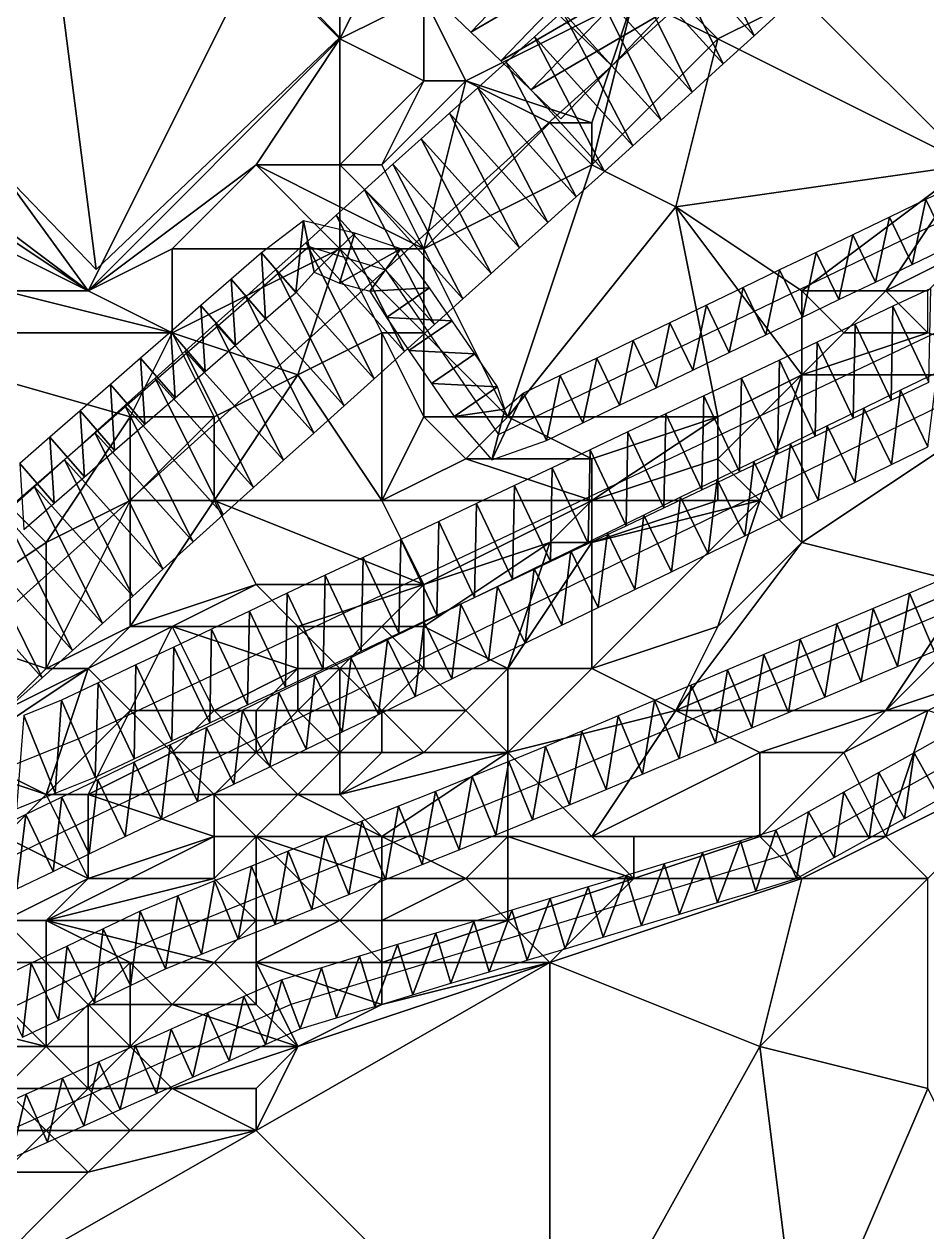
# Model space of a CAD drawing. Header units: metres. Extents: x -1103 to 901, y -902 to 905.
# Drawn here: x -387 to -344, y 21.2 to 78.7 of the extents above; entities that cross this region are included whole.
import ezdxf

# ---------------------------------------------------------------- set-up
doc = ezdxf.new("R2010")
doc.units = ezdxf.units.M
for name, color, linetype in [('OSM_BUILDING_FOOTPRINTS', 7, 'CONTINUOUS'), ('OSM_BUILDING_ROOFS', 1, 'CONTINUOUS'), ('OSM_BUILDING_WALLS', 8, 'CONTINUOUS'), ('OSM_PATH_AXES', 30, 'CONTINUOUS'), ('OSM_PATH_SURFACE', 30, 'CONTINUOUS'), ('OSM_ROAD_AXES', 2, 'CONTINUOUS'), ('OSM_ROAD_SURFACE', 9, 'CONTINUOUS'), ('OSM_TERRAIN', 3, 'CONTINUOUS'), ('OSM_WATER_SURFACE', 5, 'CONTINUOUS')]:
    doc.layers.add(name, color=color, linetype=linetype)

msp = doc.modelspace()

# ---------------------------------------------------------------- linework, layer by layer
at = {"layer": 'OSM_BUILDING_FOOTPRINTS'}
msp.add_polyline3d([(-398.642, 82.598, 15.749), (-387.036, 93.646, 15.749), (-372.002, 78.064, 15.749), (-383.609, 67.016, 15.749), (-398.642, 82.598, 15.749)], close=True, dxfattribs=at)
at = {"layer": 'OSM_BUILDING_ROOFS'}
for points in [[(-387.036, 93.646, 52.949), (-398.642, 82.598, 52.949), (-383.609, 67.016, 52.949)], [(-387.036, 93.646, 52.949), (-383.609, 67.016, 52.949), (-372.002, 78.064, 52.949)]]:
    msp.add_3dface(points, dxfattribs=at)
at = {"layer": 'OSM_BUILDING_WALLS'}
for points in [[(-372.002, 78.064, 15.749), (-387.036, 93.646, 15.749), (-387.036, 93.646, 52.949)], [(-372.002, 78.064, 15.749), (-387.036, 93.646, 52.949), (-372.002, 78.064, 52.949)], [(-398.642, 82.598, 15.749), (-383.609, 67.016, 15.749), (-383.609, 67.016, 52.949)], [(-398.642, 82.598, 15.749), (-383.609, 67.016, 52.949), (-398.642, 82.598, 52.949)], [(-383.609, 67.016, 15.749), (-372.002, 78.064, 15.749), (-372.002, 78.064, 52.949)], [(-383.609, 67.016, 15.749), (-372.002, 78.064, 52.949), (-383.609, 67.016, 52.949)]]:
    msp.add_3dface(points, dxfattribs=at)
at = {"layer": 'OSM_PATH_AXES'}
for points in [[(143.257, 186.653, 12.843), (122.354, 186.952, 13.89), (84.705, 186.211, 15.717), (44.536, 182.086, 15.402), (18.515, 175.528, 11.884), (-4.09, 169.722, 9.372), (-37.45, 160.588, 9.181), (-72.435, 150.867, 11.8), (-113.787, 139.675, 12.889), (-137.365, 132.929, 12.352), (-150.85, 129.069, 12.113), (-169.83, 122.589, 11.608), (-190.312, 116.042, 11.88), (-211.336, 108.455, 13.007), (-235.135, 97.739, 13.162), (-263.223, 83.904, 13.248), (-287.718, 73.188, 12.414), (-315.551, 58.8, 10.88), (-350.746, 39.148, 13.019), (-374.334, 32.003, 16.515), (-405.462, 18.047, 17.05), (-437.816, -4.37, 15.202), (-467.871, -29.828, 13.844), (-502.07, -69.187, 12.193)], [(-548.507, -72.528, 13.401), (-535.729, -72.074, 13.828), (-525.968, -64.333, 14.429), (-516.053, -57.012, 14.819), (-494.289, -38.333, 14.57), (-489.226, -33.987, 14.709), (-467.804, -14.567, 15.042), (-453.214, -0.566, 15.33), (-448.118, 4.189, 15.798), (-426.751, 23.709, 18.017), (-407.175, 38.263, 20.324), (-396.508, 48.05, 20.42), (-373.484, 68.111, 17.367), (-369.836, 66.994, 16.965), (-364.453, 59.153, 16.179), (-341.804, 70.058, 13.161)]]:
    msp.add_polyline3d(points, dxfattribs=at)
at = {"layer": 'OSM_PATH_SURFACE'}
for points in [[(-343.004, 68.093, 13.342), (-342.327, 71.193, 13.268), (-344.088, 70.345, 13.451)], [(-344.746, 67.254, 13.488), (-344.088, 70.345, 13.451), (-345.83, 69.506, 13.632)], [(-344.746, 67.254, 13.488), (-343.004, 68.093, 13.342), (-344.088, 70.345, 13.451)], [(-374.101, 65.915, 17.861), (-373.744, 69.334, 17.489), (-375.744, 67.8, 17.706)], [(-374.101, 65.915, 17.861), (-373.223, 66.888, 17.604), (-373.744, 69.334, 17.489)], [(-373.223, 66.888, 17.604), (-371.294, 68.748, 17.056), (-373.744, 69.334, 17.489)], [(-346.488, 66.415, 13.662), (-345.83, 69.506, 13.632), (-347.572, 68.668, 13.812)], [(-346.488, 66.415, 13.662), (-344.746, 67.254, 13.488), (-345.83, 69.506, 13.632)], [(-373.223, 66.888, 17.604), (-372.026, 66.357, 17.565), (-371.294, 68.748, 17.056)], [(-372.026, 66.357, 17.565), (-369.097, 68.002, 17.01), (-371.294, 68.748, 17.056)], [(-348.23, 65.576, 13.801), (-347.572, 68.668, 13.812), (-349.315, 67.829, 13.991)], [(-348.23, 65.576, 13.801), (-346.488, 66.415, 13.662), (-347.572, 68.668, 13.812)], [(-372.026, 66.357, 17.565), (-370.575, 65.986, 17.265), (-369.097, 68.002, 17.01)], [(-370.575, 65.986, 17.265), (-367.729, 66.133, 16.81), (-369.097, 68.002, 17.01)], [(-375.54, 64.661, 18.215), (-375.744, 67.8, 17.706), (-377.183, 66.546, 18.028)], [(-375.54, 64.661, 18.215), (-374.101, 65.915, 17.861), (-375.744, 67.8, 17.706)], [(-349.972, 64.737, 14.038), (-349.315, 67.829, 13.991), (-351.057, 66.99, 14.171)], [(-349.972, 64.737, 14.038), (-348.23, 65.576, 13.801), (-349.315, 67.829, 13.991)], [(-351.715, 63.899, 14.203), (-351.057, 66.99, 14.171), (-352.799, 66.151, 14.322)], [(-351.715, 63.899, 14.203), (-349.972, 64.737, 14.038), (-351.057, 66.99, 14.171)], [(-376.98, 63.407, 18.57), (-377.183, 66.546, 18.028), (-378.622, 65.292, 18.35)], [(-376.98, 63.407, 18.57), (-375.54, 64.661, 18.215), (-377.183, 66.546, 18.028)], [(-370.575, 65.986, 17.265), (-369.79, 64.718, 17.293), (-367.729, 66.133, 16.81)], [(-369.79, 64.718, 17.293), (-366.652, 64.565, 16.661), (-367.729, 66.133, 16.81)], [(-353.457, 63.06, 14.465), (-352.799, 66.151, 14.322), (-354.541, 65.312, 14.569)], [(-353.457, 63.06, 14.465), (-351.715, 63.899, 14.203), (-352.799, 66.151, 14.322)], [(-378.419, 62.153, 18.904), (-378.622, 65.292, 18.35), (-380.061, 64.038, 18.662)], [(-378.419, 62.153, 18.904), (-376.98, 63.407, 18.57), (-378.622, 65.292, 18.35)], [(-355.199, 62.221, 14.747), (-354.541, 65.312, 14.569), (-356.284, 64.474, 14.867)], [(-355.199, 62.221, 14.747), (-353.457, 63.06, 14.465), (-354.541, 65.312, 14.569)], [(-369.79, 64.718, 17.293), (-368.713, 63.15, 17.04), (-366.652, 64.565, 16.661)], [(-368.713, 63.15, 17.04), (-365.575, 62.997, 16.511), (-366.652, 64.565, 16.661)], [(-356.941, 61.382, 15.058), (-356.284, 64.474, 14.867), (-358.026, 63.635, 15.178)], [(-356.941, 61.382, 15.058), (-355.199, 62.221, 14.747), (-356.284, 64.474, 14.867)], [(-379.858, 60.899, 19.13), (-380.061, 64.038, 18.662), (-381.5, 62.784, 18.912)], [(-379.858, 60.899, 19.13), (-378.419, 62.153, 18.904), (-380.061, 64.038, 18.662)], [(-358.684, 60.543, 15.369), (-358.026, 63.635, 15.178), (-359.768, 62.796, 15.489)], [(-358.684, 60.543, 15.369), (-356.941, 61.382, 15.058), (-358.026, 63.635, 15.178)], [(-381.297, 59.646, 19.321), (-381.5, 62.784, 18.912), (-382.939, 61.531, 19.152)], [(-381.297, 59.646, 19.321), (-379.858, 60.899, 19.13), (-381.5, 62.784, 18.912)], [(-368.713, 63.15, 17.04), (-367.636, 61.582, 16.69), (-365.575, 62.997, 16.511)], [(-367.636, 61.582, 16.69), (-364.499, 61.429, 16.344), (-365.575, 62.997, 16.511)], [(-360.426, 59.705, 15.682), (-359.768, 62.796, 15.489), (-361.51, 61.957, 15.801)], [(-360.426, 59.705, 15.682), (-358.684, 60.543, 15.369), (-359.768, 62.796, 15.489)], [(-367.636, 61.582, 16.69), (-366.56, 60.014, 16.554), (-364.499, 61.429, 16.344)], [(-362.168, 58.866, 15.976), (-361.51, 61.957, 15.801), (-363.253, 61.118, 16.119)], [(-362.168, 58.866, 15.976), (-360.426, 59.705, 15.682), (-361.51, 61.957, 15.801)], [(-382.736, 58.392, 19.532), (-382.939, 61.531, 19.152), (-384.378, 60.277, 19.397)], [(-382.736, 58.392, 19.532), (-381.297, 59.646, 19.321), (-382.939, 61.531, 19.152)], [(-366.56, 60.014, 16.554), (-364.139, 60.363, 16.288), (-364.499, 61.429, 16.344)], [(-364.766, 57.943, 16.224), (-362.168, 58.866, 15.976), (-363.253, 61.118, 16.119)], [(-364.766, 57.943, 16.224), (-363.253, 61.118, 16.119), (-364.139, 60.363, 16.288)], [(-384.175, 57.138, 19.758), (-384.378, 60.277, 19.397), (-385.817, 59.023, 19.654)], [(-384.175, 57.138, 19.758), (-382.736, 58.392, 19.532), (-384.378, 60.277, 19.397)], [(-366.56, 60.014, 16.554), (-364.766, 57.943, 16.224), (-364.139, 60.363, 16.288)], [(-385.614, 55.884, 20.015), (-385.817, 59.023, 19.654), (-387.256, 57.769, 19.911)], [(-385.614, 55.884, 20.015), (-384.175, 57.138, 19.758), (-385.817, 59.023, 19.654)], [(-387.053, 54.63, 20.245), (-385.614, 55.884, 20.015), (-387.256, 57.769, 19.911)], [(-342.975, 44.918, 12.035), (-344.651, 43.982, 12.241), (-343.433, 41.8, 12.156)], [(-344.651, 43.982, 12.241), (-346.327, 43.047, 12.492), (-345.109, 40.864, 12.362)], [(-344.651, 43.982, 12.241), (-345.109, 40.864, 12.362), (-343.433, 41.8, 12.156)], [(-346.327, 43.047, 12.492), (-348.003, 42.111, 12.723), (-346.785, 39.928, 12.579)], [(-346.327, 43.047, 12.492), (-346.785, 39.928, 12.579), (-345.109, 40.864, 12.362)], [(-348.003, 42.111, 12.723), (-349.679, 41.175, 12.928), (-348.46, 38.992, 12.828)], [(-348.003, 42.111, 12.723), (-348.46, 38.992, 12.828), (-346.785, 39.928, 12.579)], [(-349.679, 41.175, 12.928), (-351.235, 40.298, 13.118), (-350.256, 37.997, 13.096)], [(-349.679, 41.175, 12.928), (-350.256, 37.997, 13.096), (-348.46, 38.992, 12.828)], [(-351.235, 40.298, 13.118), (-352.923, 39.794, 13.353), (-352.198, 37.402, 13.372)], [(-351.235, 40.298, 13.118), (-352.198, 37.402, 13.372), (-350.256, 37.997, 13.096)], [(-352.923, 39.794, 13.353), (-354.737, 39.245, 13.621), (-354.013, 36.852, 13.63)], [(-352.923, 39.794, 13.353), (-354.013, 36.852, 13.63), (-352.198, 37.402, 13.372)], [(-354.737, 39.245, 13.621), (-356.552, 38.695, 13.89), (-355.827, 36.303, 13.888)], [(-354.737, 39.245, 13.621), (-355.827, 36.303, 13.888), (-354.013, 36.852, 13.63)], [(-356.552, 38.695, 13.89), (-358.366, 38.146, 14.201), (-357.642, 35.753, 14.145)], [(-356.552, 38.695, 13.89), (-357.642, 35.753, 14.145), (-355.827, 36.303, 13.888)], [(-358.366, 38.146, 14.201), (-360.181, 37.596, 14.44), (-359.456, 35.204, 14.403)], [(-358.366, 38.146, 14.201), (-359.456, 35.204, 14.403), (-357.642, 35.753, 14.145)], [(-360.181, 37.596, 14.44), (-361.995, 37.047, 14.716), (-361.271, 34.654, 14.661)], [(-360.181, 37.596, 14.44), (-361.271, 34.654, 14.661), (-359.456, 35.204, 14.403)], [(-361.995, 37.047, 14.716), (-363.81, 36.497, 14.992), (-363.085, 34.104, 14.922)], [(-361.995, 37.047, 14.716), (-363.085, 34.104, 14.922), (-361.271, 34.654, 14.661)], [(-363.81, 36.497, 14.992), (-365.624, 35.948, 15.282), (-364.9, 33.555, 15.206)], [(-363.81, 36.497, 14.992), (-364.9, 33.555, 15.206), (-363.085, 34.104, 14.922)], [(-365.624, 35.948, 15.282), (-367.439, 35.398, 15.543), (-366.714, 33.005, 15.497)], [(-365.624, 35.948, 15.282), (-366.714, 33.005, 15.497), (-364.9, 33.555, 15.206)], [(-367.439, 35.398, 15.543), (-369.253, 34.848, 15.805), (-368.529, 32.456, 15.789)], [(-367.439, 35.398, 15.543), (-368.529, 32.456, 15.789), (-366.714, 33.005, 15.497)], [(-369.253, 34.848, 15.805), (-371.068, 34.299, 16.161), (-370.343, 31.906, 16.065)], [(-369.253, 34.848, 15.805), (-370.343, 31.906, 16.065), (-368.529, 32.456, 15.789)], [(-371.068, 34.299, 16.161), (-372.882, 33.749, 16.384), (-372.158, 31.357, 16.269)], [(-371.068, 34.299, 16.161), (-372.158, 31.357, 16.269), (-370.343, 31.906, 16.065)], [(-372.882, 33.749, 16.384), (-374.772, 33.174, 16.727), (-373.897, 30.833, 16.464)], [(-372.882, 33.749, 16.384), (-373.897, 30.833, 16.464), (-372.158, 31.357, 16.269)], [(-374.772, 33.174, 16.727), (-376.575, 32.369, 16.947), (-375.552, 30.087, 16.568)], [(-374.772, 33.174, 16.727), (-375.552, 30.087, 16.568), (-373.897, 30.833, 16.464)], [(-376.575, 32.369, 16.947), (-378.304, 31.593, 16.986), (-377.282, 29.312, 16.732)], [(-376.575, 32.369, 16.947), (-377.282, 29.312, 16.732), (-375.552, 30.087, 16.568)], [(-378.304, 31.593, 16.986), (-380.034, 30.818, 17.048), (-379.011, 28.537, 16.913)], [(-378.304, 31.593, 16.986), (-379.011, 28.537, 16.913), (-377.282, 29.312, 16.732)], [(-380.034, 30.818, 17.048), (-381.763, 30.043, 17.083), (-380.74, 27.761, 17.022)], [(-380.034, 30.818, 17.048), (-380.74, 27.761, 17.022), (-379.011, 28.537, 16.913)], [(-381.763, 30.043, 17.083), (-383.492, 29.267, 17.233), (-382.469, 26.986, 16.999)], [(-381.763, 30.043, 17.083), (-382.469, 26.986, 16.999), (-380.74, 27.761, 17.022)], [(-383.492, 29.267, 17.233), (-385.222, 28.492, 17.606), (-384.199, 26.211, 17.127)], [(-383.492, 29.267, 17.233), (-384.199, 26.211, 17.127), (-382.469, 26.986, 16.999)], [(-385.222, 28.492, 17.606), (-386.951, 27.716, 17.414), (-385.928, 25.435, 17.182)], [(-385.222, 28.492, 17.606), (-385.928, 25.435, 17.182), (-384.199, 26.211, 17.127)], [(-386.951, 27.716, 17.414), (-388.68, 26.941, 17.44), (-387.657, 24.66, 17.316)], [(-386.951, 27.716, 17.414), (-387.657, 24.66, 17.316), (-385.928, 25.435, 17.182)]]:
    msp.add_3dface(points, dxfattribs=at)
at = {"layer": 'OSM_ROAD_AXES'}
for points in [[(-370.819, 47.165, 17.241), (-335.923, 64.163, 12.317), (-224.192, 116.849, 14.848), (-198.249, 125.232, 13.23), (-152.763, 138.735, 13.315), (-145.379, 140.891, 13.6), (-102.955, 153.311, 16.503), (-45.442, 167.599, 12.299), (-35.737, 170.397, 10.915), (4.521, 182.031, 11.083), (38.467, 191.453, 15.186), (65.748, 194.992, 16.796), (114.075, 197.646, 15.56), (161.506, 194.251, 12.963)], [(140.129, 192.249, 14.001), (99.285, 192.946, 15.816), (43.983, 187.35, 15.57), (-34.145, 167.267, 10.105), (-45.807, 164.27, 11.675), (-84.395, 153.631, 14.759), (-133.253, 139.94, 13.632), (-141.886, 137.408, 13.111), (-162.081, 131.48, 12.502), (-196.027, 118.596, 12.56), (-220.81, 108.422, 13.68), (-332.143, 55.327, 11.351), (-361.634, 42.897, 15.237), (-380.911, 35.067, 18.339), (-406.633, 22.769, 18.543), (-417.997, 23.255, 18.52)], [(-475.743, 185.059, 13.242), (-442.15, 156.582, 13.492), (-359.047, 76.715, 15.212)], [(-402.908, 37.223, 20.81), (-369.836, 66.994, 16.965), (-359.047, 76.715, 15.212), (-244.012, 181.29, 16.961)], [(-402.908, 37.223, 20.81), (-384.471, 44.655, 19.757), (-234.815, 115.566, 15.266), (-198.127, 130.982, 13.763)], [(-414.227, 23.996, 18.467), (-406.556, 28.431, 19.576), (-389.765, 38.03, 19.945), (-370.819, 47.165, 17.241)]]:
    msp.add_polyline3d(points, dxfattribs=at)
at = {"layer": 'OSM_ROAD_SURFACE'}
for points in [[(-352.269, 78.147, 14.746), (-355.502, 84.668, 14.934), (-356.977, 83.327, 14.903)], [(-352.269, 78.147, 14.746), (-350.794, 79.488, 14.785), (-355.502, 84.668, 14.934)], [(-367.204, 79.7, 15.658), (-365.771, 78.323, 15.599), (-360.921, 83.37, 15.437)], [(-365.771, 78.323, 15.599), (-359.488, 81.993, 15.353), (-360.921, 83.37, 15.437)], [(-353.743, 76.807, 14.772), (-356.977, 83.327, 14.903), (-358.452, 81.986, 15.268)], [(-353.743, 76.807, 14.772), (-352.269, 78.147, 14.746), (-356.977, 83.327, 14.903)], [(-365.771, 78.323, 15.599), (-364.338, 76.946, 15.541), (-359.488, 81.993, 15.353)], [(-364.338, 76.946, 15.541), (-358.055, 80.616, 15.27), (-359.488, 81.993, 15.353)], [(-355.218, 75.466, 14.903), (-358.452, 81.986, 15.268), (-359.927, 80.646, 15.423)], [(-355.218, 75.466, 14.903), (-353.743, 76.807, 14.772), (-358.452, 81.986, 15.268)], [(-364.338, 76.946, 15.541), (-362.906, 75.569, 15.418), (-358.055, 80.616, 15.27)], [(-362.906, 75.569, 15.418), (-356.622, 79.239, 15.138), (-358.055, 80.616, 15.27)], [(-356.699, 74.12, 15.075), (-359.927, 80.646, 15.423), (-361.396, 79.31, 15.42)], [(-356.699, 74.12, 15.075), (-355.218, 75.466, 14.903), (-359.927, 80.646, 15.423)], [(-362.906, 75.569, 15.418), (-361.473, 74.192, 15.483), (-356.622, 79.239, 15.138)], [(-358.053, 72.9, 15.233), (-361.396, 79.31, 15.42), (-362.739, 78.1, 15.475)], [(-358.053, 72.9, 15.233), (-356.699, 74.12, 15.075), (-361.396, 79.31, 15.42)], [(-359.402, 71.685, 15.392), (-362.739, 78.1, 15.475), (-364.087, 76.885, 15.528)], [(-359.402, 71.685, 15.392), (-358.053, 72.9, 15.233), (-362.739, 78.1, 15.475)], [(-360.75, 70.47, 15.654), (-364.087, 76.885, 15.528), (-365.436, 75.67, 15.635)], [(-360.75, 70.47, 15.654), (-359.402, 71.685, 15.392), (-364.087, 76.885, 15.528)], [(-362.099, 69.254, 15.884), (-365.436, 75.67, 15.635), (-366.785, 74.455, 15.867)], [(-362.099, 69.254, 15.884), (-360.75, 70.47, 15.654), (-365.436, 75.67, 15.635)], [(-363.447, 68.039, 16.113), (-366.785, 74.455, 15.867), (-368.133, 73.24, 16.096)], [(-363.447, 68.039, 16.113), (-362.099, 69.254, 15.884), (-366.785, 74.455, 15.867)], [(-364.796, 66.824, 16.343), (-368.133, 73.24, 16.096), (-369.482, 72.024, 16.325)], [(-364.796, 66.824, 16.343), (-363.447, 68.039, 16.113), (-368.133, 73.24, 16.096)], [(-366.144, 65.609, 16.573), (-369.482, 72.024, 16.325), (-370.83, 70.809, 16.763)], [(-366.144, 65.609, 16.573), (-364.796, 66.824, 16.343), (-369.482, 72.024, 16.325)], [(-367.494, 64.393, 16.695), (-370.83, 70.809, 16.763), (-372.178, 69.595, 16.965)], [(-367.494, 64.393, 16.695), (-366.144, 65.609, 16.573), (-370.83, 70.809, 16.763)], [(-368.932, 63.098, 17.1), (-372.178, 69.595, 16.965), (-373.615, 68.301, 17.433)], [(-368.932, 63.098, 17.1), (-367.494, 64.393, 16.695), (-372.178, 69.595, 16.965)], [(-370.37, 61.804, 17.674), (-373.615, 68.301, 17.433), (-375.053, 67.007, 17.715)], [(-370.37, 61.804, 17.674), (-368.932, 63.098, 17.1), (-373.615, 68.301, 17.433)], [(-371.808, 60.51, 18.06), (-375.053, 67.007, 17.715), (-376.491, 65.712, 18.045)], [(-371.808, 60.51, 18.06), (-370.37, 61.804, 17.674), (-375.053, 67.007, 17.715)], [(-373.246, 59.215, 18.42), (-376.491, 65.712, 18.045), (-377.929, 64.418, 18.407)], [(-373.246, 59.215, 18.42), (-371.808, 60.51, 18.06), (-376.491, 65.712, 18.045)], [(-343.947, 61.643, 13.261), (-343.856, 66.112, 13.065), (-345.659, 65.258, 13.474)], [(-345.75, 60.789, 13.478), (-345.659, 65.258, 13.474), (-347.462, 64.404, 13.532)], [(-345.75, 60.789, 13.478), (-343.947, 61.643, 13.261), (-345.659, 65.258, 13.474)], [(-374.684, 57.921, 18.75), (-377.929, 64.418, 18.407), (-379.367, 63.123, 18.759)], [(-374.684, 57.921, 18.75), (-373.246, 59.215, 18.42), (-377.929, 64.418, 18.407)], [(-347.553, 59.934, 13.695), (-347.462, 64.404, 13.532), (-349.265, 63.549, 13.824)], [(-347.553, 59.934, 13.695), (-345.75, 60.789, 13.478), (-347.462, 64.404, 13.532)], [(-349.356, 59.08, 13.912), (-349.265, 63.549, 13.824), (-351.069, 62.695, 14.108)], [(-349.356, 59.08, 13.912), (-347.553, 59.934, 13.695), (-349.265, 63.549, 13.824)], [(-376.122, 56.626, 19.08), (-379.367, 63.123, 18.759), (-380.805, 61.829, 18.958)], [(-376.122, 56.626, 19.08), (-374.684, 57.921, 18.75), (-379.367, 63.123, 18.759)], [(-351.159, 58.226, 14.302), (-351.069, 62.695, 14.108), (-352.872, 61.841, 14.379)], [(-351.159, 58.226, 14.302), (-349.356, 59.08, 13.912), (-351.069, 62.695, 14.108)], [(-377.56, 55.332, 19.384), (-380.805, 61.829, 18.958), (-382.243, 60.535, 19.182)], [(-377.56, 55.332, 19.384), (-376.122, 56.626, 19.08), (-380.805, 61.829, 18.958)], [(-352.962, 57.371, 14.705), (-352.872, 61.841, 14.379), (-354.675, 60.986, 14.662)], [(-352.962, 57.371, 14.705), (-351.159, 58.226, 14.302), (-352.872, 61.841, 14.379)], [(-343.99, 58.565, 13.283), (-343.559, 62.112, 13.212), (-345.304, 61.262, 13.423)], [(-345.735, 57.715, 13.493), (-345.304, 61.262, 13.423), (-347.049, 60.412, 13.633)], [(-345.735, 57.715, 13.493), (-343.99, 58.565, 13.283), (-345.304, 61.262, 13.423)], [(-378.998, 54.038, 19.607), (-382.243, 60.535, 19.182), (-383.681, 59.24, 19.439)], [(-378.998, 54.038, 19.607), (-377.56, 55.332, 19.384), (-382.243, 60.535, 19.182)], [(-354.765, 56.517, 14.863), (-354.675, 60.986, 14.662), (-356.478, 60.132, 14.984)], [(-354.765, 56.517, 14.863), (-352.962, 57.371, 14.705), (-354.675, 60.986, 14.662)], [(-356.568, 55.663, 15.153), (-356.478, 60.132, 14.984), (-358.281, 59.277, 15.31)], [(-356.568, 55.663, 15.153), (-354.765, 56.517, 14.863), (-356.478, 60.132, 14.984)], [(-347.48, 56.865, 13.703), (-347.049, 60.412, 13.633), (-348.794, 59.562, 13.843)], [(-347.48, 56.865, 13.703), (-345.735, 57.715, 13.493), (-347.049, 60.412, 13.633)], [(-358.371, 54.808, 15.442), (-358.281, 59.277, 15.31), (-360.084, 58.423, 15.637)], [(-358.371, 54.808, 15.442), (-356.568, 55.663, 15.153), (-358.281, 59.277, 15.31)], [(-349.225, 56.016, 13.913), (-348.794, 59.562, 13.843), (-350.538, 58.713, 14.134)], [(-349.225, 56.016, 13.913), (-347.48, 56.865, 13.703), (-348.794, 59.562, 13.843)], [(-380.436, 52.743, 19.808), (-383.681, 59.24, 19.439), (-385.119, 57.946, 19.701)], [(-380.436, 52.743, 19.808), (-378.998, 54.038, 19.607), (-383.681, 59.24, 19.439)], [(-350.97, 55.166, 14.268), (-350.538, 58.713, 14.134), (-352.283, 57.863, 14.551)], [(-350.97, 55.166, 14.268), (-349.225, 56.016, 13.913), (-350.538, 58.713, 14.134)], [(-360.174, 53.954, 15.753), (-360.084, 58.423, 15.637), (-361.887, 57.569, 15.93)], [(-360.174, 53.954, 15.753), (-358.371, 54.808, 15.442), (-360.084, 58.423, 15.637)], [(-381.874, 51.449, 19.976), (-385.119, 57.946, 19.701), (-386.557, 56.651, 19.963)], [(-381.874, 51.449, 19.976), (-380.436, 52.743, 19.808), (-385.119, 57.946, 19.701)], [(-361.977, 53.1, 16.306), (-361.887, 57.569, 15.93), (-363.69, 56.714, 16.368)], [(-361.977, 53.1, 16.306), (-360.174, 53.954, 15.753), (-361.887, 57.569, 15.93)], [(-352.714, 54.316, 14.523), (-352.283, 57.863, 14.551), (-354.028, 57.013, 14.767)], [(-352.714, 54.316, 14.523), (-350.97, 55.166, 14.268), (-352.283, 57.863, 14.551)], [(-354.459, 53.466, 14.88), (-354.028, 57.013, 14.767), (-355.773, 56.163, 15.043)], [(-354.459, 53.466, 14.88), (-352.714, 54.316, 14.523), (-354.028, 57.013, 14.767)], [(-383.311, 50.154, 20.108), (-386.557, 56.651, 19.963), (-387.995, 55.357, 20.184)], [(-383.311, 50.154, 20.108), (-381.874, 51.449, 19.976), (-386.557, 56.651, 19.963)], [(-363.78, 52.245, 16.571), (-363.69, 56.714, 16.368), (-365.493, 55.86, 16.911)], [(-363.78, 52.245, 16.571), (-361.977, 53.1, 16.306), (-363.69, 56.714, 16.368)], [(-365.584, 51.391, 16.757), (-365.493, 55.86, 16.911), (-367.296, 55.006, 17.249)], [(-365.584, 51.391, 16.757), (-363.78, 52.245, 16.571), (-365.493, 55.86, 16.911)], [(-356.204, 52.616, 15.14), (-355.773, 56.163, 15.043), (-357.518, 55.313, 15.32)], [(-356.204, 52.616, 15.14), (-354.459, 53.466, 14.88), (-355.773, 56.163, 15.043)], [(-384.749, 48.86, 20.236), (-387.995, 55.357, 20.184), (-389.433, 54.063, 20.268)], [(-384.749, 48.86, 20.236), (-383.311, 50.154, 20.108), (-387.995, 55.357, 20.184)], [(-357.949, 51.766, 15.391), (-357.518, 55.313, 15.32), (-359.263, 54.463, 15.596)], [(-357.949, 51.766, 15.391), (-356.204, 52.616, 15.14), (-357.518, 55.313, 15.32)], [(-367.387, 50.537, 16.977), (-367.296, 55.006, 17.249), (-369.099, 54.151, 17.588)], [(-367.387, 50.537, 16.977), (-365.584, 51.391, 16.757), (-367.296, 55.006, 17.249)], [(-369.19, 49.682, 17.738), (-369.099, 54.151, 17.588), (-370.902, 53.297, 18.073)], [(-369.19, 49.682, 17.738), (-367.387, 50.537, 16.977), (-369.099, 54.151, 17.588)], [(-359.694, 50.916, 15.642), (-359.263, 54.463, 15.596), (-361.007, 53.613, 16.013)], [(-359.694, 50.916, 15.642), (-357.949, 51.766, 15.391), (-359.263, 54.463, 15.596)], [(-386.187, 47.566, 20.293), (-389.433, 54.063, 20.268), (-390.871, 52.768, 20.352)], [(-386.187, 47.566, 20.293), (-384.749, 48.86, 20.236), (-389.433, 54.063, 20.268)], [(-361.438, 50.066, 16.036), (-361.007, 53.613, 16.013), (-362.752, 52.763, 16.464)], [(-361.438, 50.066, 16.036), (-359.694, 50.916, 15.642), (-361.007, 53.613, 16.013)], [(-370.993, 48.828, 17.67), (-370.902, 53.297, 18.073), (-372.706, 52.443, 18.324)], [(-370.993, 48.828, 17.67), (-369.19, 49.682, 17.738), (-370.902, 53.297, 18.073)], [(-387.625, 46.271, 20.406), (-386.187, 47.566, 20.293), (-390.871, 52.768, 20.352)], [(-372.796, 47.974, 17.898), (-372.706, 52.443, 18.324), (-374.509, 51.588, 18.648)], [(-372.796, 47.974, 17.898), (-370.993, 48.828, 17.67), (-372.706, 52.443, 18.324)], [(-363.183, 49.216, 16.46), (-362.752, 52.763, 16.464), (-364.497, 51.913, 16.645)], [(-363.183, 49.216, 16.46), (-361.438, 50.066, 16.036), (-362.752, 52.763, 16.464)], [(-364.928, 48.366, 16.746), (-364.497, 51.913, 16.645), (-366.242, 51.064, 16.825)], [(-364.928, 48.366, 16.746), (-363.183, 49.216, 16.46), (-364.497, 51.913, 16.645)], [(-343.134, 52.322, 12.408), (-344.869, 51.591, 12.678), (-343.703, 48.826, 12.497)], [(-374.599, 47.119, 18.661), (-374.509, 51.588, 18.648), (-376.312, 50.734, 18.965)], [(-374.599, 47.119, 18.661), (-372.796, 47.974, 17.898), (-374.509, 51.588, 18.648)], [(-344.869, 51.591, 12.678), (-346.603, 50.86, 12.948), (-345.438, 48.095, 12.711)], [(-344.869, 51.591, 12.678), (-345.438, 48.095, 12.711), (-343.703, 48.826, 12.497)], [(-376.402, 46.265, 18.81), (-376.312, 50.734, 18.965), (-378.115, 49.88, 19.198)], [(-376.402, 46.265, 18.81), (-374.599, 47.119, 18.661), (-376.312, 50.734, 18.965)], [(-366.673, 47.517, 16.963), (-366.242, 51.064, 16.825), (-367.987, 50.214, 17.059)], [(-366.673, 47.517, 16.963), (-364.928, 48.366, 16.746), (-366.242, 51.064, 16.825)], [(-346.603, 50.86, 12.948), (-348.338, 50.128, 13.218), (-347.173, 47.364, 12.979)], [(-346.603, 50.86, 12.948), (-347.173, 47.364, 12.979), (-345.438, 48.095, 12.711)], [(-368.418, 46.667, 17.133), (-367.987, 50.214, 17.059), (-369.731, 49.364, 17.878)], [(-368.418, 46.667, 17.133), (-366.673, 47.517, 16.963), (-367.987, 50.214, 17.059)], [(-348.338, 50.128, 13.218), (-350.073, 49.397, 13.488), (-348.908, 46.633, 13.248)], [(-348.338, 50.128, 13.218), (-348.908, 46.633, 13.248), (-347.173, 47.364, 12.979)], [(-378.205, 45.411, 19.143), (-378.115, 49.88, 19.198), (-379.918, 49.025, 19.391)], [(-378.205, 45.411, 19.143), (-376.402, 46.265, 18.81), (-378.115, 49.88, 19.198)], [(-380.008, 44.556, 19.097), (-379.918, 49.025, 19.391), (-381.721, 48.171, 19.556)], [(-380.008, 44.556, 19.097), (-378.205, 45.411, 19.143), (-379.918, 49.025, 19.391)], [(-370.163, 45.817, 17.366), (-369.731, 49.364, 17.878), (-371.476, 48.514, 17.538)], [(-370.163, 45.817, 17.366), (-368.418, 46.667, 17.133), (-369.731, 49.364, 17.878)], [(-350.073, 49.397, 13.488), (-351.808, 48.666, 13.758), (-350.642, 45.902, 13.522)], [(-350.073, 49.397, 13.488), (-350.642, 45.902, 13.522), (-348.908, 46.633, 13.248)], [(-371.89, 44.984, 18.159), (-371.471, 48.516, 17.539), (-373.193, 47.686, 18.138)], [(-371.89, 44.984, 18.159), (-370.168, 45.814, 17.368), (-371.471, 48.516, 17.539)], [(-351.808, 48.666, 13.758), (-353.542, 47.935, 14.028), (-352.377, 45.17, 13.838)], [(-351.808, 48.666, 13.758), (-352.377, 45.17, 13.838), (-350.642, 45.902, 13.522)], [(-381.811, 43.702, 19.239), (-381.721, 48.171, 19.556), (-383.524, 47.317, 19.712)], [(-381.811, 43.702, 19.239), (-380.008, 44.556, 19.097), (-381.721, 48.171, 19.556)], [(-353.542, 47.935, 14.028), (-355.277, 47.204, 14.293), (-354.112, 44.439, 14.124)], [(-353.542, 47.935, 14.028), (-354.112, 44.439, 14.124), (-352.377, 45.17, 13.838)], [(-383.668, 42.823, 19.444), (-383.524, 47.317, 19.712), (-385.273, 46.487, 19.839)], [(-383.668, 42.823, 19.444), (-381.811, 43.702, 19.239), (-383.524, 47.317, 19.712)], [(-373.613, 44.153, 18.313), (-373.193, 47.686, 18.138), (-374.916, 46.856, 18.627)], [(-373.613, 44.153, 18.313), (-371.89, 44.984, 18.159), (-373.193, 47.686, 18.138)], [(-355.277, 47.204, 14.293), (-357.012, 46.472, 14.644), (-355.847, 43.708, 14.361)], [(-355.277, 47.204, 14.293), (-355.847, 43.708, 14.361), (-354.112, 44.439, 14.124)], [(-375.335, 43.323, 18.414), (-374.916, 46.856, 18.627), (-376.638, 46.025, 18.775)], [(-375.335, 43.323, 18.414), (-373.613, 44.153, 18.313), (-374.916, 46.856, 18.627)], [(-385.567, 42.057, 19.828), (-385.273, 46.487, 19.839), (-387.062, 45.767, 19.97)], [(-385.567, 42.057, 19.828), (-383.668, 42.823, 19.444), (-385.273, 46.487, 19.839)], [(-357.012, 46.472, 14.644), (-358.747, 45.741, 14.881), (-357.582, 42.977, 14.598)], [(-357.012, 46.472, 14.644), (-357.582, 42.977, 14.598), (-355.847, 43.708, 14.361)], [(-387.411, 41.313, 19.938), (-385.567, 42.057, 19.828), (-387.062, 45.767, 19.97)], [(-377.057, 42.492, 18.702), (-376.638, 46.025, 18.775), (-378.36, 45.195, 19.103)], [(-377.057, 42.492, 18.702), (-375.335, 43.323, 18.414), (-376.638, 46.025, 18.775)], [(-358.747, 45.741, 14.881), (-360.482, 45.01, 15.118), (-359.316, 42.246, 14.879)], [(-358.747, 45.741, 14.881), (-359.316, 42.246, 14.879), (-357.582, 42.977, 14.598)], [(-378.78, 41.662, 18.889), (-378.36, 45.195, 19.103), (-380.083, 44.364, 19.057)], [(-378.78, 41.662, 18.889), (-377.057, 42.492, 18.702), (-378.36, 45.195, 19.103)], [(-360.482, 45.01, 15.118), (-362.207, 44.283, 15.391), (-361.06, 41.511, 15.183)], [(-360.482, 45.01, 15.118), (-361.06, 41.511, 15.183), (-359.316, 42.246, 14.879)], [(-380.502, 40.832, 18.947), (-380.083, 44.364, 19.057), (-381.805, 43.534, 19.212)], [(-380.502, 40.832, 18.947), (-378.78, 41.662, 18.889), (-380.083, 44.364, 19.057)], [(-362.207, 44.283, 15.391), (-363.951, 43.575, 15.71), (-362.822, 40.795, 15.571)], [(-362.207, 44.283, 15.391), (-362.822, 40.795, 15.571), (-361.06, 41.511, 15.183)], [(-382.225, 40.001, 19.166), (-381.805, 43.534, 19.212), (-383.527, 42.703, 19.392)], [(-382.225, 40.001, 19.166), (-380.502, 40.832, 18.947), (-381.805, 43.534, 19.212)], [(-363.951, 43.575, 15.71), (-365.703, 42.863, 15.943), (-364.574, 40.083, 15.917)], [(-363.951, 43.575, 15.71), (-364.574, 40.083, 15.917), (-362.822, 40.795, 15.571)], [(-383.947, 39.171, 19.384), (-383.527, 42.703, 19.392), (-385.25, 41.873, 19.727)], [(-383.947, 39.171, 19.384), (-382.225, 40.001, 19.166), (-383.527, 42.703, 19.392)], [(-365.703, 42.863, 15.943), (-367.456, 42.151, 16.238), (-366.327, 39.371, 16.108)], [(-365.703, 42.863, 15.943), (-366.327, 39.371, 16.108), (-364.574, 40.083, 15.917)], [(-367.456, 42.151, 16.238), (-369.208, 41.439, 16.534), (-368.079, 38.66, 16.358)], [(-367.456, 42.151, 16.238), (-368.079, 38.66, 16.358), (-366.327, 39.371, 16.108)], [(-385.669, 38.34, 19.559), (-385.25, 41.873, 19.727), (-386.972, 41.042, 19.866)], [(-385.669, 38.34, 19.559), (-383.947, 39.171, 19.384), (-385.25, 41.873, 19.727)], [(-369.208, 41.439, 16.534), (-370.961, 40.727, 16.888), (-369.832, 37.948, 16.783)], [(-369.208, 41.439, 16.534), (-369.832, 37.948, 16.783), (-368.079, 38.66, 16.358)], [(-387.392, 37.51, 19.721), (-386.972, 41.042, 19.866), (-388.695, 40.212, 19.886)], [(-387.392, 37.51, 19.721), (-385.669, 38.34, 19.559), (-386.972, 41.042, 19.866)], [(-370.961, 40.727, 16.888), (-372.713, 40.015, 17.109), (-371.584, 37.236, 17.065)], [(-370.961, 40.727, 16.888), (-371.584, 37.236, 17.065), (-369.832, 37.948, 16.783)], [(-372.713, 40.015, 17.109), (-374.466, 39.304, 17.538), (-373.337, 36.524, 17.314)], [(-372.713, 40.015, 17.109), (-373.337, 36.524, 17.314), (-371.584, 37.236, 17.065)], [(-374.466, 39.304, 17.538), (-376.218, 38.592, 17.772), (-375.089, 35.812, 17.48)], [(-374.466, 39.304, 17.538), (-375.089, 35.812, 17.48), (-373.337, 36.524, 17.314)], [(-376.218, 38.592, 17.772), (-377.971, 37.88, 17.948), (-376.842, 35.101, 17.82)], [(-376.218, 38.592, 17.772), (-376.842, 35.101, 17.82), (-375.089, 35.812, 17.48)], [(-377.971, 37.88, 17.948), (-379.723, 37.168, 18.18), (-378.594, 34.389, 18.119)], [(-377.971, 37.88, 17.948), (-378.594, 34.389, 18.119), (-376.842, 35.101, 17.82)], [(-379.723, 37.168, 18.18), (-381.518, 36.439, 18.418), (-380.305, 33.695, 18.147)], [(-379.723, 37.168, 18.18), (-380.305, 33.695, 18.147), (-378.594, 34.389, 18.119)], [(-381.518, 36.439, 18.418), (-383.273, 35.6, 18.674), (-381.979, 32.894, 18.448)], [(-381.518, 36.439, 18.418), (-381.979, 32.894, 18.448), (-380.305, 33.695, 18.147)], [(-383.273, 35.6, 18.674), (-384.988, 34.78, 18.796), (-383.694, 32.074, 18.649)], [(-383.273, 35.6, 18.674), (-383.694, 32.074, 18.649), (-381.979, 32.894, 18.448)], [(-384.988, 34.78, 18.796), (-386.703, 33.96, 18.865), (-385.409, 31.254, 18.691)], [(-384.988, 34.78, 18.796), (-385.409, 31.254, 18.691), (-383.694, 32.074, 18.649)], [(-386.703, 33.96, 18.865), (-388.418, 33.141, 19.089), (-387.124, 30.434, 18.799)], [(-386.703, 33.96, 18.865), (-387.124, 30.434, 18.799), (-385.409, 31.254, 18.691)]]:
    msp.add_3dface(points, dxfattribs=at)
at = {"layer": 'OSM_TERRAIN'}
for points in [[(-400, 78, 18.562), (-384, 66, 18.1), (-400, 88, 18.007)], [(-384, 66, 18.1), (-376, 82, 17.865), (-400, 88, 18.007)], [(-350, 80, 14.732), (-342, 72, 13.157), (-340, 84, 14.402)], [(-384, 66, 18.1), (-372, 78, 17.85), (-376, 82, 17.865)], [(-372, 78, 17.85), (-372, 80, 17.414), (-376, 82, 17.865)], [(-372, 78, 17.85), (-370, 82, 15.847), (-372, 80, 17.414)], [(-372, 78, 17.85), (-368, 80, 15.64), (-370, 82, 15.847)], [(-358, 80, 15.231), (-354, 78, 14.817), (-358, 82, 14.817)], [(-354, 78, 14.817), (-350, 80, 14.732), (-358, 82, 14.817)], [(-372, 78, 17.85), (-368, 76, 15.941), (-368, 80, 15.64)], [(-368, 76, 15.941), (-366, 76, 15.559), (-368, 80, 15.64)], [(-366, 76, 15.559), (-358, 80, 15.231), (-368, 80, 15.64)], [(-366, 76, 15.559), (-360, 74, 15.152), (-358, 80, 15.231)], [(-360, 74, 15.152), (-360, 72, 15.473), (-358, 80, 15.231)], [(-360, 72, 15.473), (-354, 78, 14.817), (-358, 80, 15.231)], [(-342, 72, 13.157), (-350, 80, 14.732), (-354, 78, 14.817)], [(-396, 74, 18.669), (-384, 66, 18.1), (-400, 78, 18.562)], [(-384, 66, 18.1), (-376, 72, 17.674), (-372, 78, 17.85)], [(-372, 72, 16.666), (-372, 78, 17.85), (-376, 72, 17.674)], [(-372, 72, 16.666), (-368, 76, 15.941), (-372, 78, 17.85)], [(-360, 72, 15.473), (-356, 70, 14.593), (-354, 78, 14.817)], [(-356, 70, 14.593), (-342, 72, 13.157), (-354, 78, 14.817)], [(-372, 72, 16.666), (-370, 72, 16.297), (-368, 76, 15.941)], [(-368, 68, 16.823), (-366, 76, 15.559), (-370, 72, 16.297)], [(-370, 72, 16.297), (-366, 76, 15.559), (-368, 76, 15.941)], [(-368, 68, 16.823), (-362, 74, 15.691), (-366, 76, 15.559)], [(-362, 74, 15.691), (-360, 74, 15.152), (-366, 76, 15.559)], [(-392, 70, 18.76), (-384, 66, 18.1), (-396, 74, 18.669)], [(-368, 68, 16.823), (-360, 72, 15.473), (-362, 74, 15.691)], [(-360, 72, 15.473), (-360, 74, 15.152), (-362, 74, 15.691)], [(-380, 68, 18.036), (-376, 72, 17.674), (-384, 66, 18.1)], [(-372, 68, 17.213), (-376, 72, 17.674), (-380, 68, 18.036)], [(-372, 68, 17.213), (-372, 70, 16.763), (-376, 72, 17.674)], [(-376, 72, 17.674), (-372, 70, 16.763), (-372, 72, 16.666)], [(-372, 70, 16.763), (-368, 68, 16.823), (-372, 72, 16.666)], [(-368, 68, 16.823), (-370, 72, 16.297), (-372, 72, 16.666)], [(-368, 68, 16.823), (-364, 60, 16.186), (-360, 72, 15.473)], [(-364, 60, 16.186), (-356, 70, 14.593), (-360, 72, 15.473)], [(-350, 66, 13.984), (-342, 72, 13.157), (-356, 70, 14.593)], [(-350, 66, 13.984), (-346, 66, 13.518), (-342, 72, 13.157)], [(-346, 66, 13.518), (-342, 68, 13.182), (-342, 72, 13.157)], [(-388, 66, 18.903), (-384, 66, 18.1), (-392, 70, 18.76)], [(-372, 68, 17.213), (-368, 68, 16.823), (-372, 70, 16.763)], [(-354, 60, 14.526), (-356, 70, 14.593), (-364, 60, 16.186)], [(-354, 60, 14.526), (-350, 62, 13.922), (-356, 70, 14.593)], [(-350, 62, 13.922), (-350, 66, 13.984), (-356, 70, 14.593)], [(-380, 64, 18.591), (-380, 68, 18.036), (-384, 66, 18.1)], [(-374, 62, 18.554), (-372, 68, 17.213), (-380, 64, 18.591)], [(-380, 64, 18.591), (-372, 68, 17.213), (-380, 68, 18.036)], [(-374, 62, 18.554), (-370, 64, 17.5), (-372, 68, 17.213)], [(-370, 64, 17.5), (-368, 64, 16.673), (-372, 68, 17.213)], [(-368, 64, 16.673), (-368, 68, 16.823), (-372, 68, 17.213)], [(-364, 60, 16.186), (-368, 68, 16.823), (-368, 64, 16.673)], [(-346, 66, 13.518), (-344, 66, 13.013), (-342, 68, 13.182)], [(-396, 64, 19.735), (-380, 64, 18.591), (-388, 66, 18.903)], [(-380, 64, 18.591), (-384, 66, 18.1), (-388, 66, 18.903)], [(-350, 62, 13.922), (-348, 64, 13.485), (-350, 66, 13.984)], [(-348, 64, 13.485), (-346, 66, 13.518), (-350, 66, 13.984)], [(-348, 64, 13.485), (-344, 64, 13.185), (-346, 66, 13.518)], [(-344, 64, 13.185), (-344, 66, 13.013), (-346, 66, 13.518)], [(-392, 50, 20.464), (-386, 54, 20.19), (-396, 64, 19.735)], [(-386, 54, 20.19), (-382, 60, 19.173), (-396, 64, 19.735)], [(-396, 64, 19.735), (-382, 60, 19.173), (-380, 64, 18.591)], [(-382, 60, 19.173), (-378, 60, 19.193), (-380, 64, 18.591)], [(-374, 62, 18.554), (-380, 64, 18.591), (-378, 60, 19.193)], [(-370, 56, 17.605), (-370, 64, 17.5), (-374, 62, 18.554)], [(-370, 56, 17.605), (-368, 60, 16.637), (-370, 64, 17.5)], [(-370, 64, 17.5), (-368, 60, 16.637), (-368, 64, 16.673)], [(-368, 60, 16.637), (-364, 60, 16.186), (-368, 64, 16.673)], [(-350, 62, 13.922), (-338, 62, 12.509), (-344, 64, 13.185)], [(-350, 62, 13.922), (-344, 64, 13.185), (-348, 64, 13.485)], [(-378, 56, 19.465), (-374, 62, 18.554), (-378, 60, 19.193)], [(-378, 56, 19.465), (-370, 56, 17.605), (-374, 62, 18.554)], [(-352, 56, 14.489), (-350, 62, 13.922), (-354, 58, 14.855)], [(-354, 58, 14.855), (-350, 62, 13.922), (-354, 60, 14.526)], [(-352, 56, 14.489), (-350, 54, 13.965), (-350, 62, 13.922)], [(-350, 54, 13.965), (-342, 52, 12.087), (-338, 62, 12.509)], [(-350, 54, 13.965), (-338, 62, 12.509), (-350, 62, 13.922)], [(-382, 56, 19.899), (-382, 60, 19.173), (-386, 54, 20.19)], [(-382, 56, 19.899), (-378, 60, 19.193), (-382, 60, 19.173)], [(-382, 56, 19.899), (-378, 56, 19.465), (-378, 60, 19.193)], [(-370, 56, 17.605), (-366, 58, 16.276), (-368, 60, 16.637)], [(-368, 60, 16.637), (-366, 58, 16.276), (-364, 60, 16.186)], [(-366, 58, 16.276), (-360, 58, 15.587), (-364, 60, 16.186)], [(-360, 58, 15.587), (-354, 60, 14.526), (-364, 60, 16.186)], [(-360, 56, 15.942), (-354, 58, 14.855), (-354, 60, 14.526)], [(-360, 56, 15.942), (-354, 60, 14.526), (-360, 58, 15.587)], [(-370, 56, 17.605), (-360, 56, 15.942), (-366, 58, 16.276)], [(-360, 56, 15.942), (-360, 58, 15.587), (-366, 58, 16.276)], [(-354, 56, 14.561), (-354, 58, 14.855), (-360, 56, 15.942)], [(-354, 56, 14.561), (-352, 56, 14.489), (-354, 58, 14.855)], [(-386, 48, 20.296), (-382, 56, 19.899), (-386, 54, 20.19)], [(-386, 48, 20.296), (-382, 50, 19.953), (-382, 56, 19.899)], [(-382, 50, 19.953), (-378, 56, 19.465), (-382, 56, 19.899)], [(-382, 50, 19.953), (-376, 52, 18.787), (-378, 56, 19.465)], [(-376, 52, 18.787), (-368, 52, 17.449), (-378, 56, 19.465)], [(-368, 52, 17.449), (-370, 56, 17.605), (-378, 56, 19.465)], [(-368, 52, 17.449), (-360, 56, 15.942), (-370, 56, 17.605)], [(-368, 52, 17.449), (-362, 54, 16.323), (-360, 56, 15.942)], [(-362, 54, 16.323), (-360, 54, 15.648), (-360, 56, 15.942)], [(-360, 48, 15.626), (-352, 56, 14.489), (-360, 54, 15.648)], [(-360, 48, 15.626), (-354, 50, 14.287), (-352, 56, 14.489)], [(-360, 54, 15.648), (-352, 56, 14.489), (-354, 56, 14.561)], [(-360, 54, 15.648), (-354, 56, 14.561), (-360, 56, 15.942)], [(-354, 50, 14.287), (-350, 54, 13.965), (-352, 56, 14.489)], [(-392, 50, 20.464), (-386, 48, 20.296), (-386, 54, 20.19)], [(-368, 50, 16.961), (-364, 48, 16.606), (-362, 54, 16.323)], [(-368, 50, 16.961), (-362, 54, 16.323), (-368, 52, 17.449)], [(-364, 48, 16.606), (-360, 48, 15.626), (-360, 54, 15.648)], [(-364, 48, 16.606), (-360, 54, 15.648), (-362, 54, 16.323)], [(-354, 50, 14.287), (-356, 46, 14.254), (-350, 54, 13.965)], [(-356, 46, 14.254), (-342, 52, 12.087), (-350, 54, 13.965)], [(-380, 50, 19.331), (-376, 52, 18.787), (-382, 50, 19.953)], [(-380, 50, 19.331), (-374, 50, 18.748), (-376, 52, 18.787)], [(-374, 50, 18.748), (-368, 52, 17.449), (-376, 52, 18.787)], [(-374, 50, 18.748), (-370, 50, 18.144), (-368, 52, 17.449)], [(-370, 50, 18.144), (-368, 50, 16.961), (-368, 52, 17.449)], [(-356, 46, 14.254), (-346, 46, 12.78), (-342, 52, 12.087)], [(-346, 46, 12.78), (-342, 50, 12.296), (-342, 52, 12.087)], [(-388, 46, 20.402), (-386, 48, 20.296), (-392, 50, 20.464)], [(-384, 48, 19.684), (-382, 50, 19.953), (-386, 48, 20.296)], [(-382, 46, 19.579), (-380, 50, 19.331), (-384, 48, 19.684)], [(-384, 48, 19.684), (-380, 50, 19.331), (-382, 50, 19.953)], [(-382, 46, 19.579), (-378, 46, 19.224), (-380, 50, 19.331)], [(-378, 46, 19.224), (-374, 48, 18.748), (-380, 50, 19.331)], [(-374, 48, 18.748), (-374, 50, 18.748), (-380, 50, 19.331)], [(-374, 48, 18.748), (-372, 48, 17.261), (-374, 50, 18.748)], [(-372, 48, 17.261), (-370, 50, 18.144), (-374, 50, 18.748)], [(-372, 48, 17.261), (-368, 48, 17.107), (-370, 50, 18.144)], [(-368, 48, 17.107), (-368, 50, 16.961), (-370, 50, 18.144)], [(-368, 48, 17.107), (-364, 48, 16.606), (-368, 50, 16.961)], [(-356, 46, 14.254), (-354, 50, 14.287), (-360, 48, 15.626)], [(-346, 46, 12.78), (-340, 48, 11.569), (-342, 50, 12.296)], [(-390, 44, 20.142), (-386, 42, 19.891), (-384, 48, 19.684)], [(-390, 44, 20.142), (-384, 48, 19.684), (-388, 46, 20.402)], [(-388, 46, 20.402), (-384, 48, 19.684), (-386, 48, 20.296)], [(-386, 42, 19.891), (-382, 46, 19.579), (-384, 48, 19.684)], [(-378, 46, 19.224), (-376, 46, 18.472), (-374, 48, 18.748)], [(-376, 46, 18.472), (-374, 46, 18.361), (-374, 48, 18.748)], [(-374, 46, 18.361), (-372, 46, 18.24), (-372, 48, 17.261)], [(-374, 46, 18.361), (-372, 48, 17.261), (-374, 48, 18.748)], [(-372, 46, 18.24), (-370, 46, 17.243), (-372, 48, 17.261)], [(-370, 46, 17.243), (-368, 48, 17.107), (-372, 48, 17.261)], [(-370, 46, 17.243), (-366, 46, 16.741), (-368, 48, 17.107)], [(-366, 46, 16.741), (-364, 48, 16.606), (-368, 48, 17.107)], [(-366, 46, 16.741), (-364, 44, 15.655), (-364, 48, 16.606)], [(-364, 44, 15.655), (-356, 46, 14.254), (-360, 48, 15.626)], [(-364, 44, 15.655), (-360, 48, 15.626), (-364, 48, 16.606)], [(-344, 46, 12.044), (-340, 48, 11.569), (-346, 46, 12.78)], [(-386, 42, 19.891), (-384, 42, 19.318), (-382, 46, 19.579)], [(-384, 42, 19.318), (-380, 44, 18.91), (-382, 46, 19.579)], [(-380, 44, 18.91), (-378, 46, 19.224), (-382, 46, 19.579)], [(-380, 44, 18.91), (-376, 44, 18.508), (-378, 46, 19.224)], [(-376, 44, 18.508), (-376, 46, 18.472), (-378, 46, 19.224)], [(-376, 44, 18.508), (-374, 46, 18.361), (-376, 46, 18.472)], [(-376, 44, 18.508), (-372, 44, 18.09), (-374, 46, 18.361)], [(-372, 44, 18.09), (-372, 46, 18.24), (-374, 46, 18.361)], [(-372, 44, 18.09), (-370, 44, 17.609), (-370, 46, 17.243)], [(-372, 44, 18.09), (-370, 46, 17.243), (-372, 46, 18.24)], [(-370, 44, 17.609), (-368, 44, 16.557), (-370, 46, 17.243)], [(-368, 44, 16.557), (-366, 46, 16.741), (-370, 46, 17.243)], [(-368, 44, 16.557), (-364, 44, 15.655), (-366, 46, 16.741)], [(-360, 40, 14.944), (-356, 46, 14.254), (-364, 44, 15.655)], [(-360, 40, 14.944), (-352, 44, 13.829), (-356, 46, 14.254)], [(-352, 44, 13.829), (-346, 46, 12.78), (-356, 46, 14.254)], [(-348, 44, 12.64), (-346, 46, 12.78), (-352, 44, 13.829)], [(-346, 40, 12.4), (-344, 46, 12.044), (-348, 44, 12.64)], [(-348, 44, 12.64), (-344, 46, 12.044), (-346, 46, 12.78)], [(-346, 40, 12.4), (-338, 44, 11.425), (-344, 46, 12.044)], [(-388, 40, 19.733), (-386, 42, 19.891), (-392, 44, 20.616)], [(-392, 44, 20.616), (-386, 42, 19.891), (-390, 44, 20.142)], [(-384, 42, 19.318), (-378, 42, 18.809), (-380, 44, 18.91)], [(-378, 42, 18.809), (-376, 44, 18.508), (-380, 44, 18.91)], [(-378, 42, 18.809), (-374, 42, 18.075), (-376, 44, 18.508)], [(-374, 42, 18.075), (-372, 44, 18.09), (-376, 44, 18.508)], [(-374, 42, 18.075), (-372, 42, 17.144), (-372, 44, 18.09)], [(-370, 40, 16.492), (-364, 44, 15.655), (-372, 42, 17.144)], [(-372, 42, 17.144), (-370, 44, 17.609), (-372, 44, 18.09)], [(-372, 42, 17.144), (-368, 44, 16.557), (-370, 44, 17.609)], [(-372, 42, 17.144), (-364, 44, 15.655), (-368, 44, 16.557)], [(-370, 40, 16.492), (-364, 40, 15.804), (-364, 44, 15.655)], [(-364, 40, 15.804), (-360, 40, 14.944), (-364, 44, 15.655)], [(-360, 40, 14.944), (-352, 40, 13.131), (-352, 44, 13.829)], [(-352, 40, 13.131), (-346, 40, 12.4), (-348, 44, 12.64)], [(-352, 40, 13.131), (-348, 44, 12.64), (-352, 44, 13.829)], [(-344, 38, 11.718), (-338, 44, 11.425), (-346, 40, 12.4)], [(-388, 40, 19.733), (-384, 38, 19.35), (-386, 42, 19.891)], [(-384, 38, 19.35), (-384, 42, 19.318), (-386, 42, 19.891)], [(-384, 38, 19.35), (-378, 40, 18.597), (-384, 42, 19.318)], [(-378, 40, 18.597), (-378, 42, 18.809), (-384, 42, 19.318)], [(-378, 40, 18.597), (-376, 40, 17.733), (-378, 42, 18.809)], [(-376, 40, 17.733), (-374, 42, 18.075), (-378, 42, 18.809)], [(-376, 40, 17.733), (-370, 40, 16.492), (-374, 42, 18.075)], [(-370, 40, 16.492), (-372, 42, 17.144), (-374, 42, 18.075)], [(-388, 36, 19.726), (-384, 38, 19.35), (-388, 40, 19.733)], [(-382, 38, 18.618), (-378, 40, 18.597), (-384, 38, 19.35)], [(-382, 38, 18.618), (-378, 38, 17.902), (-378, 40, 18.597)], [(-376, 36, 17.632), (-376, 40, 17.733), (-378, 38, 17.902)], [(-378, 38, 17.902), (-376, 40, 17.733), (-378, 40, 18.597)], [(-376, 36, 17.632), (-372, 36, 17.059), (-376, 40, 17.733)], [(-372, 36, 17.059), (-370, 38, 16.785), (-376, 40, 17.733)], [(-376, 40, 17.733), (-370, 38, 16.785), (-370, 40, 16.492)], [(-370, 38, 16.785), (-366, 38, 15.994), (-370, 40, 16.492)], [(-366, 38, 15.994), (-364, 40, 15.804), (-370, 40, 16.492)], [(-366, 38, 15.994), (-364, 38, 15.08), (-364, 40, 15.804)], [(-364, 38, 15.08), (-358, 38, 14.005), (-364, 40, 15.804)], [(-358, 38, 14.005), (-360, 40, 14.944), (-364, 40, 15.804)], [(-358, 38, 14.005), (-358, 40, 14.152), (-360, 40, 14.944)], [(-358, 40, 14.152), (-352, 40, 13.131), (-360, 40, 14.944)], [(-358, 38, 14.005), (-352, 40, 13.131), (-358, 40, 14.152)], [(-358, 38, 14.005), (-350, 38, 12.983), (-352, 40, 13.131)], [(-350, 38, 12.983), (-346, 40, 12.4), (-352, 40, 13.131)], [(-350, 38, 12.983), (-344, 38, 11.718), (-346, 40, 12.4)], [(-388, 36, 19.726), (-386, 36, 18.964), (-384, 38, 19.35)], [(-386, 36, 18.964), (-382, 38, 18.618), (-384, 38, 19.35)], [(-386, 36, 18.964), (-378, 38, 17.902), (-382, 38, 18.618)], [(-386, 36, 18.964), (-376, 36, 17.632), (-378, 38, 17.902)], [(-372, 36, 17.059), (-370, 36, 16.036), (-370, 38, 16.785)], [(-370, 36, 16.036), (-366, 38, 15.994), (-370, 38, 16.785)], [(-370, 36, 16.036), (-364, 36, 14.902), (-366, 38, 15.994)], [(-364, 36, 14.902), (-364, 38, 15.08), (-366, 38, 15.994)], [(-362, 34, 14.705), (-358, 38, 14.005), (-364, 36, 14.902)], [(-364, 36, 14.902), (-358, 38, 14.005), (-364, 38, 15.08)], [(-362, 34, 14.705), (-350, 38, 12.983), (-358, 38, 14.005)], [(-362, 34, 14.705), (-352, 30, 11.946), (-350, 38, 12.983)], [(-352, 30, 11.946), (-344, 28, 10.537), (-344, 38, 11.718)], [(-352, 30, 11.946), (-344, 38, 11.718), (-350, 38, 12.983)], [(-390, 34, 19.283), (-386, 34, 18.716), (-388, 36, 19.726)], [(-386, 34, 18.716), (-386, 36, 18.964), (-388, 36, 19.726)], [(-386, 34, 18.716), (-382, 34, 18.45), (-386, 36, 18.964)], [(-382, 34, 18.45), (-378, 34, 18.011), (-386, 36, 18.964)], [(-378, 34, 18.011), (-376, 36, 17.632), (-386, 36, 18.964)], [(-378, 34, 18.011), (-376, 34, 16.86), (-376, 36, 17.632)], [(-376, 34, 16.86), (-372, 36, 17.059), (-376, 36, 17.632)], [(-376, 34, 16.86), (-370, 34, 15.74), (-372, 36, 17.059)], [(-370, 34, 15.74), (-370, 36, 16.036), (-372, 36, 17.059)], [(-370, 34, 15.74), (-364, 36, 14.902), (-370, 36, 16.036)], [(-370, 34, 15.74), (-362, 34, 14.705), (-364, 36, 14.902)], [(-394, 32, 19.441), (-386, 30, 18.621), (-390, 34, 19.283)], [(-386, 30, 18.621), (-386, 34, 18.716), (-390, 34, 19.283)], [(-386, 30, 18.621), (-384, 32, 18.635), (-386, 34, 18.716)], [(-384, 32, 18.635), (-382, 34, 18.45), (-386, 34, 18.716)], [(-384, 32, 18.635), (-382, 32, 18.379), (-382, 34, 18.45)], [(-382, 32, 18.379), (-380, 32, 17.133), (-382, 34, 18.45)], [(-380, 32, 17.133), (-378, 34, 18.011), (-382, 34, 18.45)], [(-380, 32, 17.133), (-376, 32, 16.572), (-378, 34, 18.011)], [(-376, 32, 16.572), (-376, 34, 16.86), (-378, 34, 18.011)], [(-362, 12, 7.932), (-362, 34, 14.705), (-376, 26, 15.105)], [(-376, 26, 15.105), (-362, 34, 14.705), (-374, 30, 16.345)], [(-374, 30, 16.345), (-376, 34, 16.86), (-376, 32, 16.572)], [(-374, 30, 16.345), (-370, 32, 15.946), (-376, 34, 16.86)], [(-370, 32, 15.946), (-370, 34, 15.74), (-376, 34, 16.86)], [(-374, 30, 16.345), (-362, 34, 14.705), (-370, 32, 15.946)], [(-370, 32, 15.946), (-362, 34, 14.705), (-370, 34, 15.74)], [(-362, 12, 7.932), (-352, 30, 11.946), (-362, 34, 14.705)], [(-390, 30, 18.941), (-386, 30, 18.621), (-394, 32, 19.441)], [(-386, 30, 18.621), (-384, 30, 17.307), (-384, 32, 18.635)], [(-384, 30, 17.307), (-382, 30, 17.016), (-384, 32, 18.635)], [(-382, 30, 17.016), (-382, 32, 18.379), (-384, 32, 18.635)], [(-382, 30, 17.016), (-374, 30, 16.345), (-380, 32, 17.133)], [(-382, 30, 17.016), (-380, 32, 17.133), (-382, 32, 18.379)], [(-374, 30, 16.345), (-376, 32, 16.572), (-380, 32, 17.133)], [(-388, 28, 17.424), (-386, 30, 18.621), (-390, 30, 18.941)], [(-388, 28, 17.424), (-384, 28, 17.087), (-386, 30, 18.621)], [(-384, 28, 17.087), (-384, 30, 17.307), (-386, 30, 18.621)], [(-384, 28, 17.087), (-380, 28, 16.941), (-382, 30, 17.016)], [(-384, 28, 17.087), (-382, 30, 17.016), (-384, 30, 17.307)], [(-380, 28, 16.941), (-374, 30, 16.345), (-382, 30, 17.016)], [(-380, 28, 16.941), (-376, 28, 16.154), (-374, 30, 16.345)], [(-376, 26, 15.105), (-374, 30, 16.345), (-376, 28, 16.154)], [(-350, 14, 8.085), (-352, 30, 11.946), (-362, 12, 7.932)], [(-352, 30, 11.946), (-350, 14, 8.085), (-344, 28, 10.537)], [(-390, 26, 17.316), (-386, 26, 17.241), (-388, 28, 17.424)], [(-386, 26, 17.241), (-384, 28, 17.087), (-388, 28, 17.424)], [(-386, 26, 17.241), (-382, 26, 16.793), (-384, 28, 17.087)], [(-382, 26, 16.793), (-380, 28, 16.941), (-384, 28, 17.087)], [(-382, 26, 16.793), (-376, 26, 15.105), (-380, 28, 16.941)], [(-376, 26, 15.105), (-376, 28, 16.154), (-380, 28, 16.941)], [(-350, 14, 8.085), (-340, 20, 8.923), (-344, 28, 10.537)], [(-390, 18, 15.338), (-362, 12, 7.932), (-376, 26, 15.105)], [(-390, 18, 15.338), (-376, 26, 15.105), (-384, 24, 16.377)], [(-388, 24, 17.224), (-386, 26, 17.241), (-390, 26, 17.316)], [(-388, 24, 17.224), (-384, 24, 16.377), (-386, 26, 17.241)], [(-384, 24, 16.377), (-382, 26, 16.793), (-386, 26, 17.241)], [(-384, 24, 16.377), (-376, 26, 15.105), (-382, 26, 16.793)], [(-390, 18, 15.338), (-384, 24, 16.377), (-388, 24, 17.224)]]:
    msp.add_3dface(points, dxfattribs=at)
at = {"layer": 'OSM_WATER_SURFACE'}
msp.add_3dface([(476.481, -23.237, 1), (-313.351, 34.492, 1), (-380.944, -9.247, 1)], dxfattribs=at)

doc.saveas('drawing.dxf')
